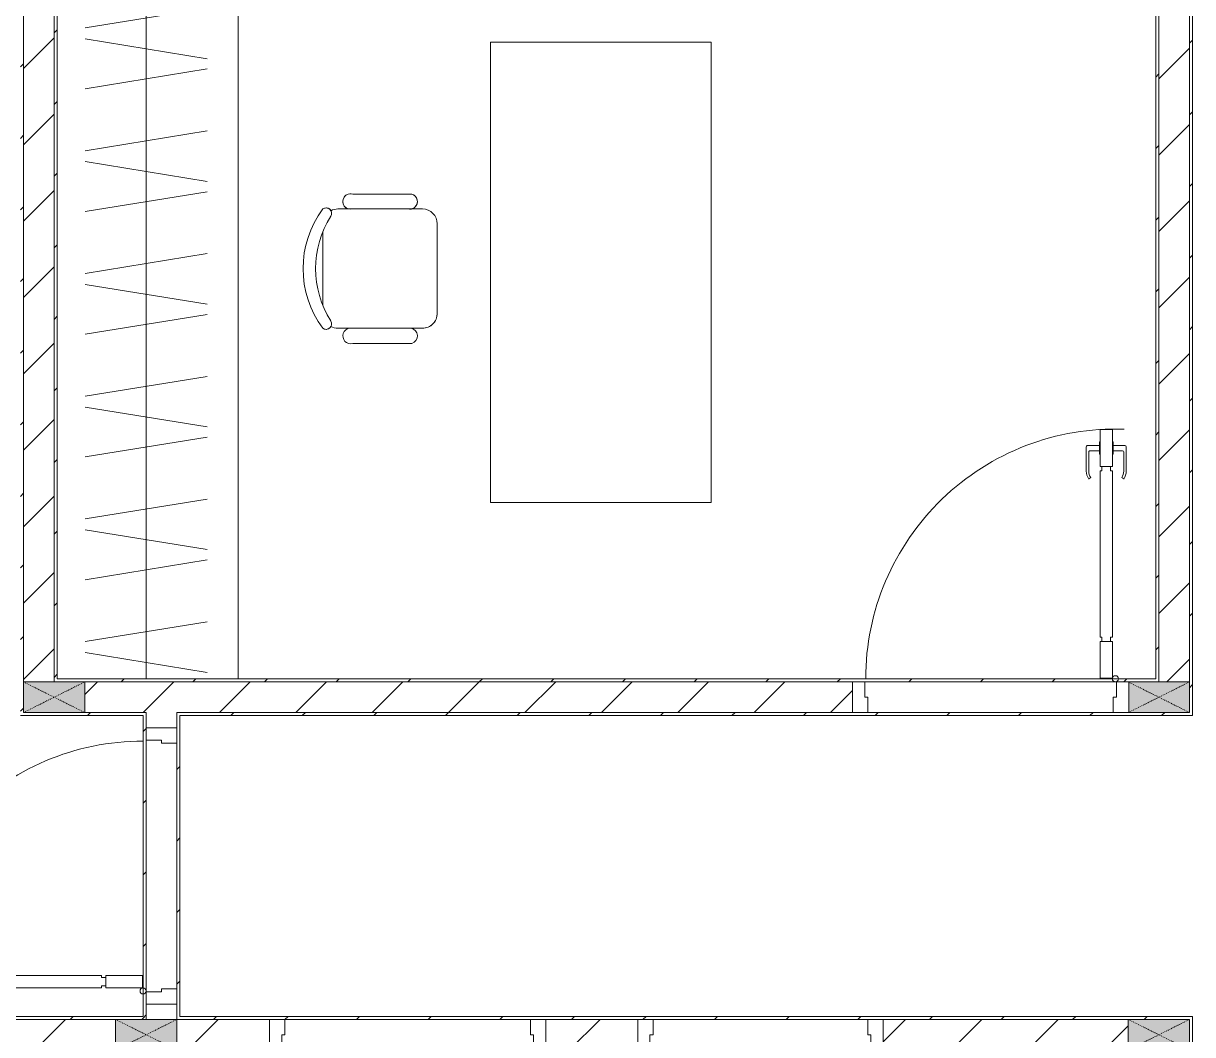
# Model space of a CAD drawing. Header units: millimetres. Extents: x 5356 to 209803, y -16346 to 109894.
# Drawn here: x 62252 to 66063, y 40187 to 43483 of the extents above; entities that cross this region are included whole.
import ezdxf

# ---------------------------------------------------------------- set-up
doc = ezdxf.new("R2010")
doc.units = ezdxf.units.MM
doc.linetypes.add('Dash', pattern=[6, 3, -3])
for name, color, linetype, lineweight in [('0-1', 7, 'Continuous', 5), ('A-DETL-GENF-1', 9, 'Continuous', 9), ('A-DOOR-1', 9, 'Continuous', 9), ('A-WALL-1', 253, 'Continuous', 18), ('A-WALL-PATT-1', 10, 'Continuous', 9), ('A-WALL-PATT-2', 9, 'Continuous', 9), ('I-FURN', 30, 'Continuous', 9), ('I-FURN-1', 9, 'Continuous', 9), ('I-WALL-1', 253, 'Continuous', 18), ('S-COLS-2', 253, 'Continuous', 18), ('S-COLS-3', 9, 'Continuous', 9), ('S-COLS-HDLN-1', 9, 'Dash', 9)]:
    doc.layers.add(name, color=color, linetype=linetype, lineweight=lineweight)
pattern_1 = [(45, (0, 0), (-116.67262, 116.67262), [])]
pattern_2 = [(45, (0, 0), (-124.4508, 124.4508), [])]

# ---------------------------------------------------------------- blocks, each defined once
blk = doc.blocks.new('DOOR_CW_01 CANH MO-PANEL KINH - DIW_01-900x2200-CỬA GỖ VÂN LAMINATE-553393-TKCS_MB ĐỊNH VỊ MỐC TỌA ĐỘ CÔNG TRÌNH')
at = {"layer": 'A-DETL-GENF-1'}
for p, q in [((-397, 872), (-357, 872)), ((-397, 752), (-397, 872)), ((-357, 872), (-357, 752)), ((-442, 737), (-442, 816.5)), ((-399, 820.5), (-438, 820.5)), ((-399, 803.5), (-430, 803.5)), ((-399, 831.8), (-397, 831.8)), ((-399, 792.2), (-399, 831.8)), ((-397, 792.2), (-397, 831.8)), ((-357, 792.2), (-357, 831.8)), ((-355, 831.8), (-357, 831.8)), ((-355, 792.2), (-355, 831.8)), ((-355, 820.5), (-316, 820.5)), ((-355, 803.5), (-324, 803.5)), ((-312, 737), (-312, 816.5)), ((-434, 799.5), (-434, 737)), ((-397, 792.2), (-399, 792.2)), ((-357, 792.2), (-355, 792.2)), ((-320, 799.5), (-320, 737)), ((-357, 752), (-397, 752)), ((-397, 738), (-391, 738)), ((-397, 738), (-397, 196)), ((-363, 752), (-391, 752)), ((-391, 752), (-391, 738)), ((-363, 738), (-363, 752)), ((-357, 738), (-363, 738)), ((-357, 196), (-357, 738)), ((-433.9, 711.2), (-427.3, 715.8)), ((-320.1, 711.2), (-326.7, 715.8)), ((-397, 196), (-391, 196)), ((-391, 196), (-391, 182)), ((-357, 196), (-363, 196)), ((-363, 182), (-363, 196)), ((-357, 182), (-397, 182)), ((-397, 182), (-397, 62)), ((-391, 182), (-363, 182)), ((-357, 62), (-357, 182)), ((-397, 62), (-357, 62))]:
    blk.add_line(p, q, dxfattribs=at)
blk.add_circle((-407, 60), 10, dxfattribs=at)
for centre, radius, start, end in [((-407, 60), 814, 360, 92), ((-438, 816.5), 4, 90, 180), ((-430, 799.5), 4, 90, 180), ((-324, 799.5), 4, 360, 90), ((-316, 816.5), 4, 0, 90), ((-397, 737), 45, 180, 215), ((-397, 737), 37, 180, 215), ((-357, 737), 37, 325, 0), ((-357, 737), 45, 325, 0)]:
    blk.add_arc(centre, radius, start, end, dxfattribs=at)
at = {"layer": 'A-DOOR-1'}
for p, q in [((-410, 50), (-450, 50)), ((-450, 50), (-450, -50)), ((-410, 0), (-410, 50)), ((-407, 50), (-382, 50)), ((450, 50), (410, 50)), ((410, 50), (410, 0)), ((450, -50), (450, 50)), ((-400, 0), (-410, 0)), ((-400, -50), (-400, 0)), ((410, 0), (400, 0)), ((400, 0), (400, -50)), ((-450, -50), (-400, -50)), ((400, -50), (450, -50))]:
    blk.add_line(p, q, dxfattribs=at)
blk = doc.blocks.new('DOOR_CW_01 CANH MO-PANEL KINH - DIG_02-800x2200-CỬA NHÔM KÍNH-401063-TKCS_MB ĐỊNH VỊ MỐC TỌA ĐỘ CÔNG TRÌNH')
at = {"layer": 'A-DETL-GENF-1'}
for p, q in [((-347, -182), (-347, -62)), ((-347, -62), (-307, -62)), ((-307, -62), (-307, -182)), ((-307, -182), (-347, -182)), ((-341, -196), (-341, -182)), ((-341, -182), (-313, -182)), ((-313, -182), (-313, -196)), ((-347, -196), (-341, -196)), ((-347, -638), (-347, -196)), ((-307, -196), (-313, -196)), ((-307, -196), (-307, -638)), ((-392, -637), (-392, -716.5)), ((-384, -699.5), (-384, -637)), ((-383.9, -611.2), (-377.3, -615.8)), ((-347, -638), (-341, -638)), ((-341, -652), (-341, -638)), ((-307, -638), (-313, -638)), ((-313, -638), (-313, -652)), ((-270.1, -611.2), (-276.7, -615.8)), ((-270, -699.5), (-270, -637)), ((-262, -637), (-262, -716.5)), ((-307, -652), (-347, -652)), ((-347, -652), (-347, -772)), ((-313, -652), (-341, -652)), ((-307, -772), (-307, -652)), ((-349, -720.5), (-388, -720.5)), ((-349, -703.5), (-380, -703.5)), ((-349, -692.2), (-349, -731.8)), ((-347, -692.2), (-349, -692.2)), ((-347, -692.2), (-347, -731.8)), ((-307, -692.2), (-307, -731.8)), ((-307, -692.2), (-305, -692.2)), ((-305, -692.2), (-305, -731.8)), ((-305, -703.5), (-274, -703.5)), ((-305, -720.5), (-266, -720.5)), ((-349, -731.8), (-347, -731.8)), ((-305, -731.8), (-307, -731.8)), ((-347, -772), (-307, -772))]:
    blk.add_line(p, q, dxfattribs=at)
blk.add_circle((-357, -60), 10, dxfattribs=at)
for centre, radius, start, end in [((-357, -60), 714, 268, 0), ((-347, -637), 45, 145, 180), ((-347, -637), 37, 145, 180), ((-307, -637), 37, 0, 35), ((-307, -637), 45, 360, 35), ((-388, -716.5), 4, 180, 270), ((-380, -699.5), 4, 180, 270), ((-274, -699.5), 4, 270, 0), ((-266, -716.5), 4, 270, 0)]:
    blk.add_arc(centre, radius, start, end, dxfattribs=at)
at = {"layer": 'A-DOOR-1'}
for p, q in [((-400, -50), (-400, 50)), ((-400, 50), (-350, 50)), ((-350, 50), (-350, 0)), ((350, 0), (350, 50)), ((350, 50), (400, 50)), ((400, 50), (400, -50)), ((-360, 0), (-360, -50)), ((-350, 0), (-360, 0)), ((360, 0), (350, 0)), ((360, -50), (360, 0)), ((-360, -50), (-400, -50)), ((-357, -50), (-332, -50)), ((400, -50), (360, -50))]:
    blk.add_line(p, q, dxfattribs=at)
blk = doc.blocks.new('DOOR_CW_01 CANH MO-PANEL KINH - DIW_01-900x2200-CỬA GỖ VÂN LAMINATE-553375-TKCS_MB ĐỊNH VỊ MỐC TỌA ĐỘ CÔNG TRÌNH')
at = {"layer": 'A-DETL-GENF-1'}
for p, q in [((-397, -182), (-397, -62)), ((-397, -62), (-357, -62)), ((-357, -62), (-357, -182)), ((-357, -182), (-397, -182)), ((-391, -196), (-391, -182)), ((-391, -182), (-363, -182)), ((-363, -182), (-363, -196)), ((-397, -196), (-391, -196)), ((-397, -738), (-397, -196)), ((-357, -196), (-363, -196)), ((-357, -196), (-357, -738)), ((-433.9, -711.2), (-427.3, -715.8)), ((-320.1, -711.2), (-326.7, -715.8)), ((-442, -737), (-442, -816.5)), ((-434, -799.5), (-434, -737)), ((-397, -738), (-391, -738)), ((-357, -752), (-397, -752)), ((-397, -752), (-397, -872)), ((-391, -752), (-391, -738)), ((-363, -752), (-391, -752)), ((-357, -738), (-363, -738)), ((-363, -738), (-363, -752)), ((-357, -872), (-357, -752)), ((-320, -799.5), (-320, -737)), ((-312, -737), (-312, -816.5)), ((-399, -792.2), (-399, -831.8)), ((-397, -792.2), (-399, -792.2)), ((-397, -792.2), (-397, -831.8)), ((-357, -792.2), (-357, -831.8)), ((-357, -792.2), (-355, -792.2)), ((-355, -792.2), (-355, -831.8)), ((-399, -820.5), (-438, -820.5)), ((-399, -803.5), (-430, -803.5)), ((-399, -831.8), (-397, -831.8)), ((-355, -831.8), (-357, -831.8)), ((-355, -803.5), (-324, -803.5)), ((-355, -820.5), (-316, -820.5)), ((-397, -872), (-357, -872))]:
    blk.add_line(p, q, dxfattribs=at)
blk.add_circle((-407, -60), 10, dxfattribs=at)
for centre, radius, start, end in [((-407, -60), 814, 268, 0), ((-397, -737), 45, 145, 180), ((-397, -737), 37, 145, 180), ((-357, -737), 37, 0, 35), ((-357, -737), 45, 360, 35), ((-430, -799.5), 4, 180, 270), ((-324, -799.5), 4, 270, 0), ((-438, -816.5), 4, 180, 270), ((-316, -816.5), 4, 270, 0)]:
    blk.add_arc(centre, radius, start, end, dxfattribs=at)
at = {"layer": 'A-DOOR-1'}
for p, q in [((-450, -50), (-450, 50)), ((-450, 50), (-400, 50)), ((-400, 50), (-400, 0)), ((400, 0), (400, 50)), ((400, 50), (450, 50)), ((450, 50), (450, -50)), ((-410, 0), (-410, -50)), ((-400, 0), (-410, 0)), ((410, 0), (400, 0)), ((410, -50), (410, 0)), ((-410, -50), (-450, -50)), ((-407, -50), (-382, -50)), ((450, -50), (410, -50))]:
    blk.add_line(p, q, dxfattribs=at)
blk = doc.blocks.new('TU DO LV A - TU DO LV A-V20-TKCS_MB ĐỊNH VỊ MỐC TỌA ĐỘ CÔNG TRÌNH')
at = {"layer": 'I-FURN'}
for p, q in [((10, 0), (2990, 0)), ((169, -101), (104.4, -499)), ((202.5, -101), (267.1, -499)), ((404.3, -101), (468.9, -499)), ((569, -101), (504.4, -499)), ((602.5, -101), (667.1, -499)), ((804.3, -101), (868.9, -499)), ((969, -101), (904.4, -499)), ((1002.5, -101), (1067.1, -499)), ((1204.3, -101), (1268.9, -499)), ((1369, -101), (1304.4, -499)), ((1402.5, -101), (1467.1, -499)), ((1604.3, -101), (1668.9, -499)), ((1769, -101), (1704.4, -499)), ((1802.5, -101), (1867.1, -499)), ((2004.3, -101), (2068.9, -499)), ((2169, -101), (2104.4, -499)), ((2202.5, -101), (2267.1, -499)), ((2404.3, -101), (2468.9, -499)), ((2569, -101), (2504.4, -499)), ((2602.5, -101), (2667.1, -499)), ((2804.3, -101), (2868.9, -499)), ((2969, -101), (2904.4, -499)), ((10, -136.3), (68.9, -499)), ((10, -300), (2990, -300))]:
    blk.add_line(p, q, dxfattribs=at)
at = {"layer": 'I-FURN-1'}
blk.add_line((10, 0), (2990, 0), dxfattribs=at)
blk = doc.blocks.new('BAN LV A - BAN LV A_dwg_ban hoc2-348006-TKCS_MB ĐỊNH VỊ MỐC TỌA ĐỘ CÔNG TRÌNH')
at = {"layer": 'I-FURN'}
for p, q in [((145.8, 437.4), (-145.8, 437.4)), ((-194.4, 388.8), (-194.4, 113.4)), ((194.4, 113.4), (194.4, 388.8)), ((-243, 354.4), (-243, 162)), ((194.4, 351.4), (194.4, 150.8)), ((243.7, 162), (243.7, 354.4)), ((-120.5, 64.8), (120.5, 64.8))]:
    blk.add_line(p, q, dxfattribs=at)
at = {"layer": 'I-FURN', "flags": 128}
blk.add_lwpolyline([(-737.8, 610.5), (-737.8, 1330.5), (-154.9, 1330.5), (762.2, 1330.5), (762.2, 610.5)], close=True, dxfattribs=at)
at = {"layer": 'I-FURN'}
for centre, radius, start, end in [((-145.8, 388.8), 48.6, 90, 180), ((145.8, 388.8), 48.6, 360, 90), ((-218.7, 347.3), 25.3, 343.7398, 163.7398), ((219.4, 347.3), 25.3, 16.2602, 170.7054), ((-218.7, 154.9), 25.3, 163.7398, 16.2602), ((219.4, 154.9), 25.3, 189.2946, 16.2602), ((-180.2, 75.4), 17.8, 57.9726, 216.6901), ((-145.8, 113.4), 48.6, 180, 207.5844), ((0, 359.3), 318.2, 237.5758, 302.4242), ((180.2, 75.4), 17.8, 323.3099, 122.0274), ((145.8, 113.4), 48.6, 332.4156, 0), ((0, 324), 324, 233.1301, 306.8699)]:
    blk.add_arc(centre, radius, start, end, dxfattribs=at)
blk = doc.blocks.new('BAN LV A - BAN LV A_dwg-348005-TKCS_MB ĐỊNH VỊ MỐC TỌA ĐỘ CÔNG TRÌNH')
at = {"extrusion": (0, 0, -1), "zscale": -1, "rotation": 180}
blk.add_blockref('BAN LV A - BAN LV A_dwg_ban hoc2-348006-TKCS_MB ĐỊNH VỊ MỐC TỌA ĐỘ CÔNG TRÌNH', (-729, 1383.7), dxfattribs=at)
blk = doc.blocks.new('BAN LV A - BAN LV A-401069-TKCS_MB ĐỊNH VỊ MỐC TỌA ĐỘ CÔNG TRÌNH')
at = {"layer": 'I-FURN-1'}
for p, q in [((-8.8, -53.2), (1491.2, -53.2)), ((-8.8, -773.2), (-8.8, -53.2)), ((1491.2, -53.2), (1491.2, -773.2)), ((1491.2, -773.2), (-8.8, -773.2)), ((583.2, -946.3), (874.8, -946.3)), ((534.6, -1029.3), (534.6, -994.9)), ((923.4, -994.9), (923.4, -1032.3)), ((486, -1221.7), (486, -1029.3)), ((972.7, -1029.3), (972.7, -1221.7)), ((534.6, -1270.3), (534.6, -1235.9)), ((923.4, -1232.9), (923.4, -1270.3))]:
    blk.add_line(p, q, dxfattribs=at)
for centre, radius, start, end in [((583.2, -994.9), 48.6, 90, 180), ((874.8, -994.9), 48.6, 0, 90), ((510.3, -1036.4), 25.3, 16.2602, 163.7398), ((948.4, -1036.4), 25.3, 16.2602, 170.7054), ((510.3, -1228.8), 25.3, 163.7398, 343.7398), ((948.4, -1228.8), 25.3, 189.2946, 16.2602), ((548.9, -1308.3), 17.8, 119.404, 216.6901), ((583.2, -1270.3), 48.6, 180, 207.5844), ((874.8, -1270.3), 48.6, 332.4156, 0), ((909.2, -1308.3), 17.8, 323.3099, 60.596), ((729, -1059.7), 324, 233.1301, 306.8699)]:
    blk.add_arc(centre, radius, start, end, dxfattribs=at)
at = {"extrusion": (0, 0, -1), "zscale": -1, "rotation": 180}
blk.add_blockref('BAN LV A - BAN LV A_dwg-348005-TKCS_MB ĐỊNH VỊ MỐC TỌA ĐỘ CÔNG TRÌNH', (0, 0), dxfattribs=at)
blk = doc.blocks.new('G1_SOF - BO TRU - 100x200-746114-TKCS_MB ĐỊNH VỊ MỐC TỌA ĐỘ CÔNG TRÌNH')
at = {"layer": 'S-COLS-3'}
blk.add_hatch(color=256, dxfattribs=at).paths.add_polyline_path([(-50, -98.4), (50, -98.4), (50, 100), (-50, 100)])
at = {"layer": 'S-COLS-2'}
for p, q in [((-50, 100), (50, 100)), ((-50, -98.4), (-50, 100)), ((50, 100), (50, -98.4))]:
    blk.add_line(p, q, dxfattribs=at)
at = {"layer": 'S-COLS-HDLN-1'}
for p, q in [((50, -100), (-50, 100)), ((-50, -100), (50, 100))]:
    blk.add_line(p, q, dxfattribs=at)
blk = doc.blocks.new('G1_SOF - BO TRU - 100x200-V64-TKCS_MB ĐỊNH VỊ MỐC TỌA ĐỘ CÔNG TRÌNH')
at = {"layer": 'S-COLS-3'}
blk.add_hatch(color=256, dxfattribs=at).paths.add_polyline_path([(-50, -100), (50, -100), (50, 100), (-50, 100)])
at = {"layer": 'S-COLS-2'}
for p, q in [((-50, 100), (50, 100)), ((-50, -100), (-50, 100)), ((50, 100), (50, -100)), ((50, -100), (-50, -100))]:
    blk.add_line(p, q, dxfattribs=at)
at = {"layer": 'S-COLS-HDLN-1'}
for p, q in [((50, -100), (-50, 100)), ((-50, -100), (50, 100))]:
    blk.add_line(p, q, dxfattribs=at)
blk = doc.blocks.new('DOOR_CW_01 CANH MO-PANEL KINH - DIG_01-900x2200-CỬA NHÔM KÍNH-400868-TKCS_MB ĐỊNH VỊ MỐC TỌA ĐỘ CÔNG TRÌNH')
at = {"layer": 'A-DETL-GENF-1'}
for p, q in [((-397, 872), (-357, 872)), ((-397, 752), (-397, 872)), ((-357, 872), (-357, 752)), ((-442, 737), (-442, 816.5)), ((-399, 820.5), (-438, 820.5)), ((-399, 803.5), (-430, 803.5)), ((-399, 831.8), (-397, 831.8)), ((-399, 792.2), (-399, 831.8)), ((-397, 792.2), (-397, 831.8)), ((-357, 792.2), (-357, 831.8)), ((-355, 831.8), (-357, 831.8)), ((-355, 792.2), (-355, 831.8)), ((-355, 820.5), (-316, 820.5)), ((-355, 803.5), (-324, 803.5)), ((-312, 737), (-312, 816.5)), ((-434, 799.5), (-434, 737)), ((-397, 792.2), (-399, 792.2)), ((-357, 792.2), (-355, 792.2)), ((-320, 799.5), (-320, 737)), ((-357, 752), (-397, 752)), ((-397, 738), (-391, 738)), ((-397, 738), (-397, 196)), ((-363, 752), (-391, 752)), ((-391, 752), (-391, 738)), ((-363, 738), (-363, 752)), ((-357, 738), (-363, 738)), ((-357, 196), (-357, 738)), ((-433.9, 711.2), (-427.3, 715.8)), ((-320.1, 711.2), (-326.7, 715.8)), ((-397, 196), (-391, 196)), ((-391, 196), (-391, 182)), ((-357, 196), (-363, 196)), ((-363, 182), (-363, 196)), ((-357, 182), (-397, 182)), ((-397, 182), (-397, 62)), ((-391, 182), (-363, 182)), ((-357, 62), (-357, 182)), ((-397, 62), (-357, 62))]:
    blk.add_line(p, q, dxfattribs=at)
blk.add_circle((-407, 60), 10, dxfattribs=at)
for centre, radius, start, end in [((-407, 60), 814, 360, 92), ((-438, 816.5), 4, 90, 180), ((-430, 799.5), 4, 90, 180), ((-324, 799.5), 4, 360, 90), ((-316, 816.5), 4, 0, 90), ((-397, 737), 45, 180, 215), ((-397, 737), 37, 180, 215), ((-357, 737), 37, 325, 0), ((-357, 737), 45, 325, 0)]:
    blk.add_arc(centre, radius, start, end, dxfattribs=at)
at = {"layer": 'A-DOOR-1'}
for p, q in [((-410, 50), (-450, 50)), ((-450, 50), (-450, -50)), ((-410, 0), (-410, 50)), ((-407, 50), (-382, 50)), ((450, 50), (410, 50)), ((410, 50), (410, 0)), ((450, -50), (450, 50)), ((-400, 0), (-410, 0)), ((-400, -50), (-400, 0)), ((410, 0), (400, 0)), ((400, 0), (400, -50)), ((-450, -50), (-400, -50)), ((400, -50), (450, -50))]:
    blk.add_line(p, q, dxfattribs=at)
blk = doc.blocks.new('NCV_TKTC_TANG 1_rvt-1-TKCS_MB ĐỊNH VỊ MỐC TỌA ĐỘ CÔNG TRÌNH')
at = {"layer": 'A-WALL-PATT-1'}
h = blk.add_hatch(dxfattribs=at)
h.set_pattern_fill('FP_2', color=256, style=0, pattern_type=2)
h.set_pattern_definition(pattern_2)
h.paths.add_polyline_path([(62352.6, 41336.9), (62352.6, 44336.9), (62252.6, 44336.9), (62252.6, 41336.9)])
h = blk.add_hatch(dxfattribs=at)
h.set_pattern_fill('FP_2', color=256, style=0, pattern_type=2)
h.set_pattern_definition(pattern_2)
h.paths.add_polyline_path([(66052.6, 41336.9), (66052.6, 44336.9), (65952.6, 44336.9), (65952.6, 41336.9)])
h = blk.add_hatch(dxfattribs=at)
h.set_pattern_fill('FP_2', color=256, style=0, pattern_type=2)
h.set_pattern_definition(pattern_2)
h.paths.add_polyline_path([(62452.6, 41236.9), (64954.2, 41236.9), (64954.2, 41336.9), (62452.6, 41336.9), (62452.6, 41303.6)])
h = blk.add_hatch(dxfattribs=at)
h.set_pattern_fill('FP_2', color=256, style=0, pattern_type=2)
h.set_pattern_definition(pattern_2)
h.paths.add_polyline_path([(61052.6, 40136.9), (62552.6, 40136.9), (62552.6, 40236.9), (61052.6, 40236.9)])
h.paths.add_polyline_path([(62752.6, 40136.9), (63054.6, 40136.9), (63054.6, 40236.9), (62752.6, 40236.9), (62752.6, 40186.9)])
h.paths.add_polyline_path([(65852.6, 40136.9), (65852.6, 40236.9), (65054.2, 40236.9), (65054.2, 40136.9)])
h.paths.add_polyline_path([(64254.2, 40136.9), (64254.2, 40236.9), (63954.6, 40236.9), (63954.6, 40136.9), (64152.6, 40136.9)])
at = {"layer": 'A-WALL-PATT-2'}
h = blk.add_hatch(dxfattribs=at)
h.set_pattern_fill('FP_3', color=256, style=0, pattern_type=2)
h.set_pattern_definition(pattern_1)
h.paths.add_polyline_path([(62246.8, 41226.9), (62252.6, 41226.9), (62252.6, 44326.9), (62242.6, 44326.9), (62242.6, 41226.9)])
h = blk.add_hatch(dxfattribs=at)
h.set_pattern_fill('FP_3', color=256, style=0, pattern_type=2)
h.set_pattern_definition(pattern_1)
h.paths.add_polyline_path([(62362.6, 41336.9), (62362.6, 44336.9), (62352.6, 44336.9), (62352.6, 41336.9)])
h = blk.add_hatch(dxfattribs=at)
h.set_pattern_fill('FP_3', color=256, style=0, pattern_type=2)
h.set_pattern_definition(pattern_1)
h.paths.add_polyline_path([(65942.6, 41336.9), (65952.6, 41336.9), (65952.6, 44326.9), (65942.6, 44326.9), (65942.6, 41346.9)])
h = blk.add_hatch(dxfattribs=at)
h.set_pattern_fill('FP_3', color=256, style=0, pattern_type=2)
h.set_pattern_definition(pattern_1)
h.paths.add_polyline_path([(66062.6, 41236.9), (66062.6, 44336.9), (66052.6, 44336.9), (66052.6, 41236.9)])
h = blk.add_hatch(dxfattribs=at)
h.set_pattern_fill('FP_3', color=256, style=0, pattern_type=2)
h.set_pattern_definition(pattern_1)
h.paths.add_polyline_path([(65878.1, 41336.9), (65942.6, 41336.9), (65942.6, 41346.9), (62362.6, 41346.9), (62362.6, 41336.9), (65854.2, 41336.9)])
h = blk.add_hatch(dxfattribs=at)
h.set_pattern_fill('FP_3', color=256, style=0, pattern_type=2)
h.set_pattern_definition(pattern_1)
h.paths.add_polyline_path([(62252.6, 41226.9), (62642.6, 41226.9), (62642.6, 41236.9), (62252.6, 41236.9)])
h = blk.add_hatch(dxfattribs=at)
h.set_pattern_fill('FP_3', color=256, style=0, pattern_type=2)
h.set_pattern_definition(pattern_1)
h.paths.add_polyline_path([(62652.6, 40236.9), (62652.6, 41236.9), (62642.6, 41236.9), (62642.6, 40236.9)])
h = blk.add_hatch(dxfattribs=at)
h.set_pattern_fill('FP_3', color=256, style=0, pattern_type=2)
h.set_pattern_definition(pattern_1)
h.paths.add_polyline_path([(62752.6, 41226.9), (66062.6, 41226.9), (66062.6, 41236.9), (62752.6, 41236.9)])
h = blk.add_hatch(dxfattribs=at)
h.set_pattern_fill('FP_3', color=256, style=0, pattern_type=2)
h.set_pattern_definition(pattern_1)
h.paths.add_polyline_path([(62752.6, 40246.9), (62762.6, 40246.9), (62762.6, 41226.9), (62752.6, 41226.9), (62752.6, 40286.9)])
h = blk.add_hatch(dxfattribs=at)
h.set_pattern_fill('FP_3', color=256, style=0, pattern_type=2)
h.set_pattern_definition(pattern_1)
h.paths.add_polyline_path([(61152.6, 40236.9), (62642.6, 40236.9), (62642.6, 40246.9), (61152.6, 40246.9)])
h = blk.add_hatch(dxfattribs=at)
h.set_pattern_fill('FP_3', color=256, style=0, pattern_type=2)
h.set_pattern_definition(pattern_1)
h.paths.add_polyline_path([(63054.6, 40236.9), (66052.6, 40236.9), (66052.6, 40246.9), (62752.6, 40246.9), (62752.6, 40236.9)])
h = blk.add_hatch(dxfattribs=at)
h.set_pattern_fill('FP_3', color=256, style=0, pattern_type=2)
h.set_pattern_definition(pattern_1)
h.paths.add_polyline_path([(66062.6, 35747.4), (66062.6, 40246.9), (66052.6, 40246.9), (66052.6, 35747.4)])
at = {"layer": 'A-WALL-1'}
for p, q in [((62252.6, 44336.9), (62252.6, 41336.9)), ((62352.6, 41336.9), (62352.6, 44336.9)), ((65952.6, 44336.9), (65952.6, 41336.9)), ((66052.6, 41336.9), (66052.6, 44336.9)), ((64954.2, 41336.9), (62452.6, 41336.9)), ((62452.6, 41236.9), (62652.6, 41236.9)), ((62752.6, 41236.9), (64954.2, 41236.9)), ((62552.6, 40236.9), (61052.6, 40236.9)), ((63054.6, 40236.9), (62752.6, 40236.9)), ((64254.2, 40236.9), (63954.6, 40236.9)), ((65852.6, 40236.9), (65054.2, 40236.9))]:
    blk.add_line(p, q, dxfattribs=at)
at = {"layer": 'I-WALL-1'}
for p, q in [((62252.6, 41336.9), (62252.6, 44326.9)), ((62352.6, 44336.9), (62352.6, 41336.9)), ((62362.6, 41346.9), (62362.6, 44326.9)), ((65942.6, 44326.9), (65942.6, 41346.9)), ((65952.6, 41336.9), (65952.6, 44326.9)), ((66052.6, 44336.9), (66052.6, 41336.9)), ((66062.6, 41236.9), (66062.6, 44326.9)), ((65942.6, 41346.9), (62362.6, 41346.9)), ((62452.6, 41336.9), (64954.2, 41336.9)), ((64994.2, 41336.9), (65814.2, 41336.9)), ((62242.6, 41226.9), (62252.6, 41226.9)), ((62252.6, 41226.9), (62642.6, 41226.9)), ((62642.6, 41236.9), (62452.6, 41236.9)), ((62652.6, 41236.9), (62642.6, 41236.9)), ((62642.6, 41226.9), (62642.6, 40246.9)), ((62652.6, 41186.9), (62652.6, 41236.9)), ((64954.2, 41236.9), (62752.6, 41236.9)), ((62752.6, 41236.9), (62752.6, 41226.9)), ((62752.6, 41226.9), (62752.6, 41186.9)), ((62762.6, 41226.9), (66062.6, 41226.9)), ((62762.6, 40246.9), (62762.6, 41226.9)), ((65804.2, 41236.9), (65004.2, 41236.9)), ((66062.6, 41226.9), (66062.6, 41236.9)), ((62652.6, 40326.9), (62652.6, 41146.9)), ((62752.6, 41136.9), (62752.6, 40336.9)), ((62652.6, 40236.9), (62652.6, 40286.9)), ((62752.6, 40286.9), (62752.6, 40246.9)), ((61152.6, 40236.9), (62552.6, 40236.9)), ((62642.6, 40246.9), (61162.6, 40246.9)), ((62752.6, 40246.9), (62752.6, 40236.9)), ((62752.6, 40236.9), (63054.6, 40236.9)), ((66052.6, 40246.9), (62762.6, 40246.9)), ((63104.6, 40236.9), (63904.6, 40236.9)), ((63954.6, 40236.9), (64254.2, 40236.9)), ((64304.2, 40236.9), (65004.2, 40236.9)), ((65054.2, 40236.9), (65852.6, 40236.9)), ((66062.6, 40246.9), (66052.6, 40246.9)), ((66062.6, 35747.4), (66062.6, 40246.9))]:
    blk.add_line(p, q, dxfattribs=at)
at = {"layer": 'A-DOOR-1'}
for name, p, rotation in [('DOOR_CW_01 CANH MO-PANEL KINH - DIW_01-900x2200-CỬA GỖ VÂN LAMINATE-553375-TKCS_MB ĐỊNH VỊ MỐC TỌA ĐỘ CÔNG TRÌNH', (65404.2, 41286.9), 180), ('DOOR_CW_01 CANH MO-PANEL KINH - DIG_01-900x2200-CỬA NHÔM KÍNH-400868-TKCS_MB ĐỊNH VỊ MỐC TỌA ĐỘ CÔNG TRÌNH', (62702.6, 40736.9), 90.0000000000011), ('DOOR_CW_01 CANH MO-PANEL KINH - DIW_01-900x2200-CỬA GỖ VÂN LAMINATE-553393-TKCS_MB ĐỊNH VỊ MỐC TỌA ĐỘ CÔNG TRÌNH', (63504.6, 40186.9), 180)]:
    blk.add_blockref(name, p, dxfattribs=dict(at, rotation=rotation))
blk.add_blockref('DOOR_CW_01 CANH MO-PANEL KINH - DIG_02-800x2200-CỬA NHÔM KÍNH-401063-TKCS_MB ĐỊNH VỊ MỐC TỌA ĐỘ CÔNG TRÌNH', (64654.2, 40186.9), dxfattribs=at)
at = {"layer": 'I-FURN-1'}
for name, p, rotation in [('TU DO LV A - TU DO LV A-V20-TKCS_MB ĐỊNH VỊ MỐC TỌA ĐỘ CÔNG TRÌNH', (62952.6, 44336.9), 270.0000000000002), ('BAN LV A - BAN LV A-401069-TKCS_MB ĐỊNH VỊ MỐC TỌA ĐỘ CÔNG TRÌNH', (64547.4, 43412.7), 270.0000000000005)]:
    blk.add_blockref(name, p, dxfattribs=dict(at, rotation=rotation))
at = {"layer": 'S-COLS-3', "rotation": 270.0000000000007}
for name, p in [('G1_SOF - BO TRU - 100x200-V64-TKCS_MB ĐỊNH VỊ MỐC TỌA ĐỘ CÔNG TRÌNH', (62352.6, 41286.9)), ('G1_SOF - BO TRU - 100x200-746114-TKCS_MB ĐỊNH VỊ MỐC TỌA ĐỘ CÔNG TRÌNH', (65952.6, 41286.9)), ('G1_SOF - BO TRU - 100x200-V64-TKCS_MB ĐỊNH VỊ MỐC TỌA ĐỘ CÔNG TRÌNH', (62652.6, 40186.9)), ('G1_SOF - BO TRU - 100x200-V64-TKCS_MB ĐỊNH VỊ MỐC TỌA ĐỘ CÔNG TRÌNH', (65952.6, 40186.9))]:
    blk.add_blockref(name, p, dxfattribs=at)

msp = doc.modelspace()

# ---------------------------------------------------------------- block references
at = {"layer": '0-1'}
msp.add_blockref('NCV_TKTC_TANG 1_rvt-1-TKCS_MB ĐỊNH VỊ MỐC TỌA ĐỘ CÔNG TRÌNH', (0, 0), dxfattribs=at)

doc.saveas('drawing.dxf')
